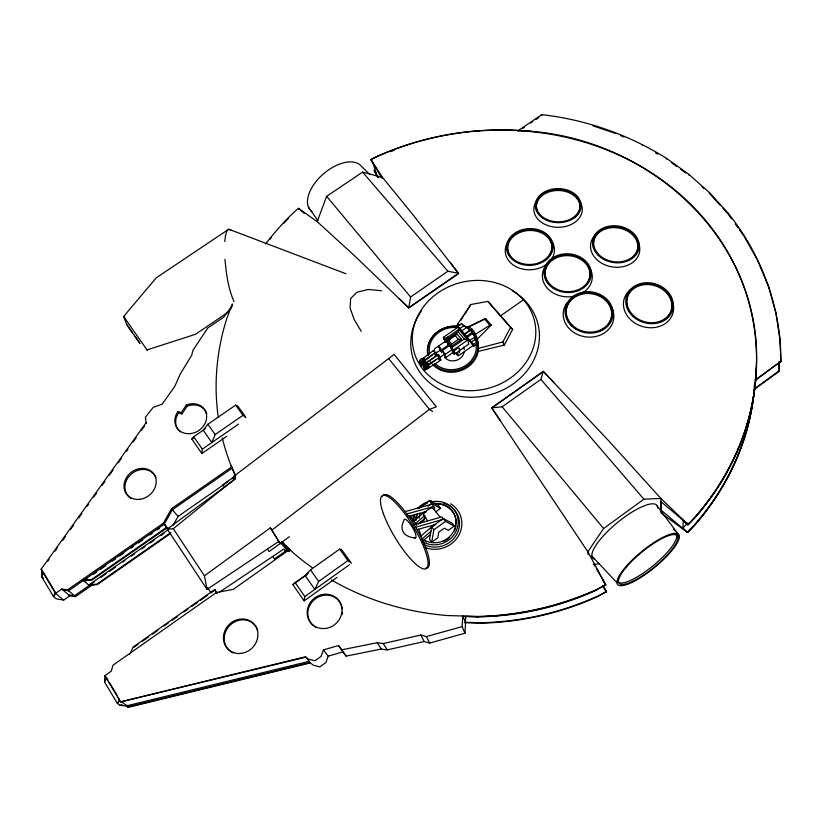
<?xml version="1.0" encoding="UTF-8"?>
<svg xmlns="http://www.w3.org/2000/svg" width="822" height="822" viewBox="0 0 822 822"><rect width="100%" height="100%" fill="white"/><g stroke="black" fill="none" stroke-linecap="round" stroke-linejoin="round"><path stroke-width="1.23" d="M660.847 511.787L660.878 498.451L608.773 440.89L543.301 371.349L491.7 407.846L587.833 551.757L605.742 584.812L595.611 590.422A262.773 234.044 -13.8 0 1 480.438 616.777L465.745 616.356L465.396 622.305L480.428 622.757A268.527 239.202 -13.8 0 0 598.334 595.806L606.472 591.583L603.44 586.363M666.478 159.129L666.488 158.348C628.83 134.716 585.932 119.632 541.749 114.648L518.24 130.636L518.363 131.428M231.331 308.075L230.972 307.418L223.769 317.148L207.802 327.988L192.985 350.203L191.742 355.135L180.152 374.205L174.798 386.371L162.201 404.136L153.211 407.352L145.391 417.206L146.121 422.662L41.1 569.286L42.312 570.848L41.758 570.386L41.645 576.705L53.502 596.536L56.317 598.827L63.726 600.091L69.839 595.837L75.532 596.618L92.29 584.945M688.898 175.189L688.928 174.408L666.488 158.348M451.555 346.257L451.648 344.058L448.565 340.37L447.086 340.904L451.555 346.257L461.461 339.342L456.981 334.009L447.086 340.904M660.847 512.774L687.552 532.471L682.856 528.032L683.205 520.963L687.922 524.96L694.179 518.62A271.702 241.165 -13.5 0 0 748.267 420.371A271.599 241.247 -13.9 0 0 755.716 378.86M121.266 701.721L127.431 706.139L120.012 705.307L117.382 703.437L104.528 681.931L104.867 675.715L111.237 671.214L113.035 665.173L216.381 592.528L233.304 589.343L289.652 549.497M688.928 174.408L709.509 192.677L709.458 193.447L720.36 205.459M687.922 524.96L694.22 518.066A271.938 241.319 -13.6 0 0 748.359 419.744A271.835 241.401 -13.9 0 0 479.092 130.945M464.954 633.207L465.571 622.747L462.765 615.997L462.118 626.59L464.954 633.207L429.711 643.071L424.203 641.52L387.213 649.894L381.264 649.061L346.083 656.11L338.53 645.506L323.426 649.955L321.094 656.357L314.98 660.754L308.599 659.193L305.26 656.819L120.546 701.896L104.867 675.715L107.99 680.164M727.902 213.782L727.963 213.021L709.509 192.677M754.144 387.84L754.586 383.093M727.963 213.021C761.47 254.748 781.27 307.644 780.9 361.341L755.182 380.555L755.274 379.908C770.851 244.185 648.157 133.801 518.24 130.636M744.044 235.287L743.972 236.027L739.595 229.965M226.841 436.235L201.852 453.508L202.315 449.141L193.704 436.759L205.305 428.765M224.766 241.493L225.588 235.041L226.954 230.869L228.752 229.225L345.887 273.726M775.29 311.055L768.149 284.792M416.209 520.234L417.124 513.935M419.128 518.055L419.878 513.02M775.742 311.579L780.006 340.031L780.397 351.025M424.532 517.757L424.173 520.079L420.186 522.926M336.938 577.455L304.119 600.872L304.818 596.546L295.129 582.613L308.229 573.304M780.006 340.031L780.119 339.352M431.612 526.84L429.557 539.283L431.756 542.181L437.766 537.865L438.773 532.142L444.229 528.238L448.278 530.334L454.268 526.039L452.049 523.172L443.294 518.487L431.612 526.84L433.852 529.758L431.756 542.181M753.949 389.659L779.235 371.318L779.03 361.711M399.287 298.633L408.688 307.716L458.563 273.264L447.887 271.25L410.579 296.989L408.77 307.973L458.625 273.531L450.744 263.174M444.003 328.297A25.79 22.749 -15.9 0 1 457.083 326.375L457.546 324.248L470.821 304.52L487.888 301.397L512.661 329.386L504.328 345.055L478.188 351.415M500.567 420.926L491.7 407.846L502.15 406.808L540.886 379.394L543.301 371.349L554.213 382.877M458.779 329.355L444.363 339.548L443.346 338.119L445.503 340.38L458.049 331.636L458.779 329.355L467.759 340L468.797 344.089L459.529 350.573M346.083 656.11L343.093 651.805L328.204 656.182L325.913 662.501L319.892 666.848L313.593 665.296L310.295 662.953L128.15 707.352L126.937 705.79L309.144 661.361L309.966 662.553L127.657 706.992M232.266 303.935L226.605 319.121A271.907 241.452 -13.9 0 0 218.262 417.155M231.763 306.914L232.626 304.592M408.77 307.973L354.96 256.135L317.2 221.652L326.653 196.324L362.615 172.096L382.579 177.501L413.928 215.939L458.625 273.531M285.83 550.144L285.429 551.213L283.878 549.004L219.649 592.025M470.821 304.52L464.42 314.898M245.809 417.668L243.004 415.295L215.128 434.54L211.85 442.555L203.198 430.214L207.874 424.255L235.657 405.123L237.948 406.284L245.285 416.425M234.075 476.113L233.612 477.181L235.102 479.298L235.575 478.26L234.075 476.113L394.128 354.426L436.369 406.818L429.423 409.387L271.897 530.087L280.23 543.753L270.325 527.837L204.431 575.801L207.021 589.395L278.668 541.523M351.456 563.296L347.932 560.573L318.669 581.431L314.826 589.405L305.096 575.534L310.511 569.852L339.661 549.127L341.562 549.61L350.747 562.31M129.763 654.189L133.256 646.976L214.624 589.549L216.967 592.919M463.002 325.348L467.461 327.197L469.054 326.724C475.476 331.749 479.411 340.359 478.024 348.507L502.879 341.911L510.524 327.536L487.888 301.397M104.528 681.931L106.696 678.016M173.113 525.268L178.045 516.452L227.982 481.702M62.832 589.98L68.575 590.761L164.266 524.2L172.384 509.732L232.421 468.026L231.66 466.927L171.521 508.705L163.383 523.193L67.507 589.867L61.753 589.076L55.547 593.392L53.502 596.536L55.475 592.528L43.576 572.677L41.645 576.705L43.545 578.277M423.412 358.073L423.69 358.782L423.464 358.094L433.328 350.614L435.095 352.874L420.093 362.913L419.354 361.279C421.285 356.46 425.19 358.957 424.481 359.337L419.693 361.701L420.093 362.913M119.601 699.553L117.382 703.437L119.817 700.673L118.317 697.395M435.033 356.933L420.956 365.739L420.309 364.208L432.259 355.053M421.049 365.821L420.648 364.619L425.426 362.266C426.526 364.413 424.029 359.687 424.532 361.536M433.286 350.686L433.554 351.354M434.376 350.388C433.215 348.908 438.301 345.754 439.277 346.894M444.312 338.88L443.51 337.256L458.368 326.909L459.786 329.242M440.068 348.97L441.157 350.059L448.391 345.014L447.106 342.414L445.709 341.079L438.465 346.124L438.794 347.203M438.722 346.494L438.979 347.367M427.81 363.92L428.519 364.567L427.152 362.646L437.078 355.166L438.516 356.81L438.927 357.878L423.772 367.465L423.083 365.862L427.214 362.964M438.075 358.135L439.811 360.807L429.423 367.516L429.156 366.828C415.398 373.065 434.006 368.451 428.139 365.574L435.999 359.604M435.681 352.299L436.307 352.895L435.917 351.908M436.307 352.895L440.9 349.689L440.407 348.415M441.157 350.059L438.465 346.124M443.829 353.511L444.918 354.611L452.172 349.545L451.247 347.459L449.48 345.6L442.226 350.665L442.565 351.559M458.368 326.909L458.542 327.608M457.083 326.375L458.419 324.289M461.08 320.118L463.084 316.984M439.76 357.272L439.821 356.758M449.48 345.6L449.583 346.257M440.068 357.447L444.692 353.984M444.918 354.611L444.414 353.368M445.092 357.046L445.843 357.457L445.277 356.316M181.097 412.798L186.368 404.999A16.574 14.282 -33.1 0 1 206.661 416.477A16.574 14.282 -33.1 0 1 186.83 433.626A16.574 14.282 -33.1 0 1 176.853 413.23L178.097 411.524L181.097 412.798L181.929 413.969L187.19 406.171L186.368 404.999M756.487 366.735A271.907 241.452 -13.9 0 1 694.22 518.066L687.952 524.426L660.878 498.451L643.893 499.18L603.625 528.515L587.833 551.757L588.203 554.573M445.781 357.549L453.004 352.504L451.72 349.925M47.604 561.436L49.094 559.361M55.043 551.048L57.273 547.925M62.482 540.65L65.462 536.499M70.671 529.224L73.641 525.063M78.85 517.798L81.83 513.637M87.04 506.362L88.529 504.287M93.739 497.012L96.708 492.851M101.918 485.586L104.897 481.425M109.357 475.188L113.076 469.999M118.286 462.724L121.266 458.563M126.475 451.288L127.955 449.213M133.164 441.938L136.144 437.787M141.353 430.512L144.333 426.351M458.532 355.731L456.857 353.265L458.532 355.731L473.462 345.291L471.838 343.247M178.097 411.524L178.919 412.695L177.686 414.401A16.543 14.262 -33.1 0 0 180.45 431.92M201.852 453.508L191.845 439.082L193.704 436.759M687.521 531.988L693.706 525.71A268.558 239.068 -13.5 0 0 747.147 428.488A268.465 239.161 -13.8 0 0 754.175 391.118M687.952 524.426L660.867 501.523L660.796 509.856L687.552 532.471L693.665 526.244A268.321 238.914 -13.4 0 0 747.064 429.094A268.219 238.997 -13.8 0 0 754.206 390.512M687.552 532.471L693.727 526.193A268.291 239.048 -13.8 0 0 754.288 390.316M682.856 528.032L687.963 522.854M477.397 338.921L491.207 325.101L485.658 318.638L469.054 326.724M448.565 340.37L456.981 334.009M304.119 600.872L292.858 584.637L295.129 582.613M413.055 521.764L422.416 513.791A4.593 1.706 -37.6 0 0 424.358 511.592M414.812 524.076L424.173 516.093A4.603 1.695 -37.6 0 0 424.779 515.538M420.843 536.088L432.136 526.481A4.624 1.665 -37.6 0 0 433.739 524.816M421.665 539.222L431.088 531.207M418.131 524.056L425.827 517.541M421.984 541.667L430.697 534.3M207.021 589.395L167.256 529.07L173.288 528.731L235.575 478.26M428.139 365.574L424.029 368.77L424.717 370.352M267.612 549.322L269.174 551.562L289.426 536.684M167.256 529.07L234.116 479.986M491.751 408.072L543.342 371.595M755.274 379.908L780.9 361.341M754.041 389.022L779.338 370.671M433.852 529.758L445.534 521.395L454.268 526.039M304.818 596.546L349.422 564.745M435.609 511.911L440.582 508.366L438.393 505.54L429.474 500.619L418.83 508.202M292.858 584.637L307.438 574.27M427.82 506.239L431.694 503.485L440.582 508.366M137.911 644.438L133.739 647.387L133.256 646.976M142.083 641.499L148.33 637.081M152.502 634.142L157.711 630.464M163.968 626.045L168.13 623.107M172.301 620.168L177.511 616.49M183.768 612.071L187.94 609.133M192.101 606.184L197.311 602.505M200.445 600.307L207.74 595.149M211.901 592.21L215.035 590.001M289.354 551.5L287.566 549.702L274.517 558.929L272.986 556.71M445.503 340.38L451.689 347.798L464.255 339.024L467.759 340L453.251 350.131L454.381 354.169L456.446 352.73M472.229 329.211L470.626 330.321L463.834 325.861L461.779 323.426L457.957 326.087L467.163 337.297L472.927 333.27L473.965 334.503L475.363 339.907M474.767 333.28L473.174 334.4L470.574 330.208L464.82 334.225M423.32 369.725L425.416 368.266M466.095 339.866L468.18 338.407M500.516 315.823L523.47 299.804M467.163 337.297L469.845 340.472L474.643 337.112L475.63 340.955M469.845 340.472L471.386 342.014L475.229 339.322L477.716 343.421L473.873 346.103L460.022 329.684M473.873 346.103L473.462 344.48L477.315 341.788M84.985 580.168L87.081 578.709M93.379 574.331L96.523 572.143M100.716 569.225L105.966 565.567M112.254 561.19L115.409 559.001M119.601 556.083L123.793 553.165M131.14 548.058L133.236 546.599M138.486 542.952L142.679 540.033M150.025 534.927L152.121 533.468M157.362 529.81L159.468 528.351M232.143 478.805L234.229 477.356M83.423 580.435L91.653 579.5L166.414 527.457L166.856 527.96L92.167 579.952L83.936 580.897M167.688 530.026L88.663 585.058L96.832 584.134L170.873 532.533M94.438 581.842L74.483 595.734L68.791 594.953M100.746 577.445L106.017 573.777M109.172 571.578L115.491 567.18M122.858 562.053L124.965 560.583M131.273 556.186L134.438 553.987M141.805 548.849L144.96 546.651M150.22 542.982L154.433 540.054M160.752 535.656L163.907 533.457M460.001 328.523L463.834 325.861M89.166 585.511L97.325 584.576L170.267 533.745M461.748 330.865L466.536 327.536M464.409 334.03L470.163 330.012M470.215 330.125L471.807 329.016M451.648 344.058L458.378 339.363L461.461 339.342M466.536 336.27L473.883 331.163M202.315 449.141L238.534 424.121M191.845 439.082L193.91 437.653M227.828 312.37L195.564 334.256L147.004 349.915M522.443 128.643L524.487 127.256M530.611 123.084L532.656 121.697M535.718 119.611L538.78 117.536M475.455 334.266L489.861 325.245L491.207 325.101M423.813 367.496L423.422 366.283L426.505 364.454L428.221 363.91L428.488 364.608M378.099 177.644L374.442 170.894L374.164 170.185L376.363 173.945L373.363 164.102L370.917 159.55L377.956 156.057A271.938 241.319 -13.6 0 1 479.092 130.893M381.901 178.312L370.917 159.55L377.966 156.067A271.907 241.452 -13.9 0 1 531.31 131.386M467.461 327.197L485.658 318.638M415.295 527.323L443.13 519.329M413.487 524.95L441.342 517.017A7.49 2.692 -37.7 0 1 442.647 518.384M338.53 645.506L341.562 649.863L377.236 642.701L383.268 643.544L420.792 635.036L426.371 636.598L462.118 626.59M406.654 513.997L433.317 506.629A7.46 2.743 -37.7 0 1 433.985 509.815M404.866 511.654L431.55 504.338A7.46 2.754 -37.7 0 1 432.783 506.28M417.484 529.419L434.499 524.878A4.624 1.654 -37.6 0 1 435.865 524.837M407.671 516.483L424.717 512.127A4.603 1.695 -37.6 0 1 426.084 512.096M120.012 705.307L122.252 704.731M305.589 657.23L120.546 701.896M593.32 564.447L599.567 563.717M462.95 616.449L478.168 616.88M464.348 622.706L480.593 623.189A268.291 239.048 -13.8 0 0 598.395 596.269L606.472 591.583M381.511 290.731L368.143 289.467L357.036 292.231L350.675 298.448L350.059 307.931L354.231 319.635L361.207 331.266M457.546 324.248L460.803 324.731M443.51 337.256L445.113 339.291M473.359 345.261L472.136 343.812M448.391 345.014L447.702 344.521M440.9 349.689L440.345 349.288M442.226 350.665L443.315 351.754M444.661 354.241L444.106 353.83M415.172 537.968C405.102 537.269 398.608 530.827 403.879 520.573A10.84 2.764 58.9 0 1 412.356 527.2A10.84 2.764 58.9 0 1 414.185 537.68M593.063 125.858L615.894 133.585M178.919 412.695L181.929 413.969M620.559 135.548L624.011 137.099M230.859 230.181L228.752 229.225L156.283 277.795L123.639 316.48L126.722 324.505L132.383 332.622M655.566 152.882L657.744 154.125M432.598 411.462L429.423 409.387L388.405 358.258M317.2 221.652L298.437 208.315L292.632 213.473A271.907 241.452 -13.9 0 0 265.712 243.929M445.082 339.681L444.538 339.157M671.574 162.777L676.67 166.434M680.75 169.353L685.846 173M434.335 353.594L436.112 356.203M438.886 357.221L439.636 358.053M422.107 359.05L423.166 361.094L422.631 360.478M425.847 363.622L426.597 365.379M423.063 361.978L424.111 364.012L423.7 363.56M426.782 366.54L427.83 368.575L427.183 367.783M63.726 600.091L55.547 593.392L41.1 569.286M453.199 353.193L454.381 354.169M61.753 589.076L69.839 595.837M67.507 589.867L75.532 596.618M304.243 213.258L298.437 208.315L298.735 209.035M510.524 327.536L512.661 329.386M82.375 579.52L90.184 586.405M701.988 186.81L703.858 188.464M443.037 351.436L442.462 351.292M443.479 353.83L444.846 355.484M438.516 354.837L438.013 354.559L438.27 355.227M435.341 352.823L436.708 354.58M440.315 359.779L440.952 360.375L440.561 359.399M369.766 174.48L360.159 164.996A33.681 18.793 -40.8 0 0 320.919 176.196A33.681 18.793 -40.8 0 0 311.959 211.665M282.398 542.232L290.731 550.565M591.912 556.073L616.983 582.726M722.877 208.233L727.069 212.857M216.381 592.528L217.203 593.433L214.624 589.549M451.473 349.042L450.764 348.189M440.027 349.586L441.095 350.943M440.15 349.864L441.928 352.371M163.383 523.193L168.736 529.296M438.753 355.104L437.879 354.241L438.126 354.94M439.318 357.601L440.684 359.512M362.615 172.096L447.887 271.25M540.886 379.394L643.893 499.18M484.312 318.772L489.861 325.245M476.328 341.777L477.716 343.421M471.386 342.014L473.462 344.48M458.049 331.636L464.255 339.024M171.521 508.705L178.045 516.452M455.285 335.674L458.378 339.363M326.653 196.324L410.579 296.989M502.15 406.808L603.625 528.515M305.496 656.912L309.144 661.361M41.758 570.386L42.97 571.917M447.6 344.942L448.648 346.422M439.493 347.007L440.212 347.983M443.253 351.559L443.613 352.135M443.531 353.131L443.89 353.707M438.712 354.97L439.801 356.573M435.855 353.378L436.441 354.159M429.474 500.619L431.694 503.485M443.294 518.487L445.534 521.395M433.091 508.181L440.376 517.603M146.121 422.662L146.563 423.238M323.426 649.955L328.204 656.182M433.492 508.962A6.062 2.23 -37.7 0 0 428.437 509.414A6.062 2.23 -37.7 0 0 423.525 515.199L427.563 520.706M673.393 528.895L674.893 530.889M677.883 534.865L679.373 536.858A39.466 10.244 -39.3 0 1 632.149 582.315A39.466 10.244 -39.3 0 1 632.981 559.279A39.466 10.244 -39.3 0 1 679.373 536.858M677.996 533.848L656.09 504.605A41.532 11.703 -39.4 0 0 613.787 525.669A41.532 11.703 -39.4 0 0 594.049 559.042M728.631 214.789L731.559 218.837M735.207 223.892L738.125 227.941M235.657 405.123L243.004 415.295M339.661 549.127L347.932 560.573M126.722 324.505L140.028 343.524M207.874 424.255L215.128 434.54M310.511 569.852L318.669 581.431M282.429 542.386L287.566 549.702M270.325 527.837L271.897 530.087M135.116 336.486L139.606 342.918M308.384 206.99L317.898 220.656M224.272 486.84L222.793 484.713L235.739 475.702L231.064 465.642M124.286 317.415L123.639 316.48L147.251 350.244M451.689 347.798L453.251 350.131M173.288 528.731L204.431 575.801M207.627 587.74L211.141 593.063M164.708 524.703L166.856 527.96M164.266 524.2L166.414 527.457M370.917 159.55L382.579 177.501M377.236 642.701L381.264 649.061M603.132 586.62L606.523 592.056L602.67 585.418M383.268 643.544L387.213 649.894M126.855 705.194L128.15 707.352M109.275 682.322L117.022 695.237M439.482 356.132L439.976 356.923M436.616 354.529L437.119 355.31M444.178 352.967L444.815 353.953M445.041 355.916L445.462 356.481M441.291 351.384L441.691 352.124M593.844 564.293L595.097 566.45M596.351 568.608L605.742 584.812L597.502 589.086A271.907 241.452 -13.9 0 1 478.003 616.438L447.579 615.555A271.907 241.452 -13.9 0 1 331.42 579.972M602.732 580.013L605.793 585.295M744.588 237.116L756.815 258.92M431.499 525.607L431.899 526.368A6.083 2.189 -37.7 0 0 432.999 526.542M420.792 635.036L424.203 641.52M426.371 636.598L429.711 643.071M436.811 354.857L437.16 355.607M502.879 341.911L504.328 345.055M234.054 301.623C228.054 288.378 226.348 273.685 224.951 259.351M757.432 260.009L768.056 285.511M425.827 363.622L426.217 364.834M424.409 361.022L424.635 361.701M444.383 339.507L445.205 342.476M457.957 326.087L458.388 327.752M469.126 328.79L469.434 330.033M473.965 334.503L474.263 335.736M541.749 114.648L541.842 115.45M780.489 353.46L780.787 362.009M778.917 362.358L779.235 371.318M642.444 144.58L642.455 145.371M312.175 567.642A271.907 241.452 -13.9 0 1 281.371 541.739M235.544 476.185A271.907 241.452 -13.9 0 1 222.289 438.023M288.347 551.007A268.291 239.048 -13.8 0 1 280.405 542.859M596.073 590.124A271.702 241.165 -13.5 0 1 476.503 616.716M269.822 239.397A271.702 241.165 -13.5 0 1 271.414 237.424M283.939 223.101A271.702 241.165 -13.5 0 1 288.358 218.498M390.799 151.597A271.702 241.165 -13.5 0 1 394.293 150.272M457.412 353.737A1.788 0.771 -39.8 0 1 457.104 352.597A1.788 0.771 -39.8 0 1 459.149 351.169A1.788 0.771 -39.8 0 1 459.457 352.309M459.19 352.648A1.788 0.771 -39.8 0 1 458.861 352.977M455.172 352.998A3.432 1.49 -39.8 0 1 454.566 350.809A3.432 1.49 -39.8 0 1 458.481 348.066A3.432 1.49 -39.8 0 1 459.087 350.264M445.267 338.962A1.778 0.791 -39.9 0 1 446.778 337.452A1.778 0.791 -39.9 0 1 448.072 337.493M187.19 406.171A16.543 14.262 -33.1 0 1 206.815 413.795M313.552 625.819A17.878 16.635 -39.9 0 1 315.638 598.652A17.878 16.635 -39.9 0 1 341.644 605.68M341.973 606.728A17.878 16.635 -39.9 0 1 342.414 608.907M342.517 612.256A17.878 16.635 -39.9 0 1 342.209 614.496M316.306 627.628A17.878 16.635 -39.9 0 1 314.425 626.477M131.171 498.481A16.913 14.591 -38 0 1 131.479 473.914A16.913 14.591 -38 0 1 156.067 477.572M233.253 652.966A18.012 16.409 -45.7 0 1 230.52 624.833A18.012 16.409 -45.7 0 1 257.882 630.495M473.01 334.235A25.215 22.235 -15.9 0 1 468.304 365.225A25.215 22.235 -15.9 0 1 433.882 364.434M428.488 355.464A25.215 22.235 -15.9 0 1 456.796 326.221M476.144 345.024A23.725 20.92 -15.9 0 1 462.108 367.362A23.725 20.92 -15.9 0 1 435.002 363.478M429.649 353.984A23.725 20.92 -15.9 0 1 456.559 327.526M464.163 352.083A10.963 9.679 -15.9 0 1 455.881 360.498A10.963 9.679 -15.9 0 1 444.568 357.293M463.608 347.09A10.963 9.679 -15.9 0 1 464.255 349.535M473.657 334.585A25.79 22.749 -15.9 0 1 468.314 366.684A25.79 22.749 -15.9 0 1 432.783 364.588M431.992 363.673A25.79 22.749 -15.9 0 1 430.574 361.721M427.83 355.135A25.79 22.749 -15.9 0 1 436.4 332.746M438.147 331.43A25.79 22.749 -15.9 0 1 442.976 328.728M382.446 496.221A42.538 10.717 58.9 0 1 414.843 525.988A42.538 10.717 58.9 0 1 425.775 568.197M409.49 516.267A13.553 3.494 58.9 0 1 416.569 525.34M418.737 529.44A13.553 3.494 58.9 0 1 420.874 536.684M425.046 516.165A6.062 2.23 -37.7 0 1 423.947 515.98M450.62 503.783A26.119 24.362 -21.9 0 1 458.429 535.913A26.119 24.362 -21.9 0 1 424.974 547.483M411.319 518.384A26.119 24.362 -21.9 0 1 412.552 515.343M417.679 508.171A26.119 24.362 -21.9 0 1 431.375 500.742M434.489 503.444A20.91 19.492 -21.9 0 1 455.234 527.539A20.91 19.492 -21.9 0 1 423.69 539.879M414.925 520.532A20.91 19.492 -21.9 0 1 416.559 515.589M443.469 503.115A23.787 22.194 -21.9 0 1 457.351 533.129A23.787 22.194 -21.9 0 1 423.772 544.421M413.322 519.494A23.787 22.194 -21.9 0 1 414.617 516.165M430.882 501.995A23.078 21.516 -21.9 0 1 457.741 526.378A23.078 21.516 -21.9 0 1 422.477 541.647M412.819 520.285A23.078 21.516 -21.9 0 1 414.617 514.819M419.436 508.202A23.078 21.516 -21.9 0 1 427.45 503.064M435.783 503.927A20.889 19.471 -21.9 0 1 456.189 523.84M455.943 525.905A20.889 19.471 -21.9 0 1 454.35 530.899M449.182 537.732A20.889 19.471 -21.9 0 1 443.675 541.287M426.752 541.801A20.889 19.471 -21.9 0 1 424.83 540.917M415.377 520.059A20.889 19.471 -21.9 0 1 416.785 516.124M672.869 302.753A25.42 21.31 16.4 0 1 658.792 326.622A25.42 21.31 16.4 0 1 627.679 316.388A25.42 21.31 16.4 0 1 631.214 289.056M626.703 300.431A22.903 19.194 16.3 0 1 658.997 287.33A22.903 19.194 16.3 0 1 665.029 319.275M664.155 319.892A22.903 19.194 16.3 0 1 660.261 321.926M628.83 310.747A22.903 19.194 16.3 0 1 627.546 307.788M627.237 306.781A22.903 19.194 16.3 0 1 626.631 302.948M579.993 201.75A24.228 18.022 0.6 0 1 558.138 227.304A24.228 18.022 0.6 0 1 536.036 201.657M536.869 210.206A21.824 16.214 0.6 0 1 563.769 191.064A21.824 16.214 0.6 0 1 574.208 217.768M550.73 239.747A24.609 19.43 -2.6 0 1 551.531 259.187M547.76 263.389A24.609 19.43 -2.6 0 1 515.343 266.318A24.609 19.43 -2.6 0 1 508.325 241.319M508.469 253.155A22.184 17.488 -2.6 0 1 531.433 230.499A22.184 17.488 -2.6 0 1 549.969 254.882M510.781 257.317A22.184 17.488 -2.6 0 1 508.91 254.234M589.199 266.945A24.979 20.488 3.8 0 1 582.551 292.93M574.804 296.084A24.979 20.488 3.8 0 1 546.805 287.597A24.979 20.488 3.8 0 1 547.647 263.317M545.192 275.863A22.513 18.454 3.7 0 1 571.989 256.115A22.513 18.454 3.7 0 1 587.062 283.713M548.87 284.042A22.513 18.454 3.7 0 1 547.658 282.347M546.661 280.569A22.513 18.454 3.7 0 1 545.418 277.065M638.612 243.035A24.773 19.471 9.1 0 1 626.621 265.66A24.773 19.471 9.1 0 1 595.57 258.355A24.773 19.471 9.1 0 1 597.091 233.253M593.628 246.405A22.328 17.529 9.1 0 1 621.042 228.526A22.328 17.529 9.1 0 1 633.577 256.762M611.445 306.822A25.4 21.814 8.6 0 1 586.898 337.01A25.4 21.814 8.6 0 1 567.201 302.63M609.492 303.78A25.4 21.814 8.6 0 1 610.859 305.784M610.366 320.775A22.893 19.646 8.5 0 1 608.27 324.423M603.564 328.913A22.893 19.646 8.5 0 1 599.577 331.071M576.633 329.386A22.893 19.646 8.5 0 1 574.681 328.112M572.05 325.882A22.893 19.646 8.5 0 1 570.53 324.228M568.629 321.515A22.893 19.646 8.5 0 1 566.594 316.593M566.379 315.576A22.893 19.646 8.5 0 1 590.391 293.639A22.893 19.646 8.5 0 1 610.736 319.82M754.884 382.394A268.465 239.161 -13.8 0 1 754.524 387.378M676.126 534.392A37.555 9.782 -39.3 0 1 651.928 566.697A37.555 9.782 -39.3 0 1 617.579 581.298M656.984 505.458A41.532 11.703 -39.4 0 1 657.713 507.996M512.219 290.772A64.794 57.026 -14.3 0 1 528.084 369.397A64.794 57.026 -14.3 0 1 439.195 389.32A64.794 57.026 -14.3 0 1 421.296 311.148M456.713 354.107L457.71 355.577L456.765 354.118M378.223 177.501L374.39 170.925L378.274 177.46M449.819 387.511A62.184 54.653 -14.3 0 0 535.369 325.574A62.184 54.653 -14.3 0 0 437.006 293.577A62.184 54.653 -14.3 0 0 449.819 387.511M325.635 628.429A17.909 16.666 -39.8 0 0 339.054 600.903A17.909 16.666 -39.8 0 0 308.959 604.858A17.909 16.666 -39.8 0 0 325.635 628.429M241.288 653.377A18.043 16.43 -45.6 0 0 255.252 625.737A18.043 16.43 -45.6 0 0 225.413 629.631A18.043 16.43 -45.6 0 0 241.288 653.377M140.172 499.283A16.943 14.611 -38 0 0 153.981 474.243A16.943 14.611 -38 0 0 126.095 478.219A16.943 14.611 -38 0 0 140.172 499.283M383.268 513.339A42.549 10.676 58.9 0 0 424.491 568.999A42.549 10.676 58.9 0 0 405.061 514.13A42.549 10.676 58.9 0 0 383.268 513.339M632.539 316.059A24.074 20.16 16.3 0 0 672.458 310.603A24.074 20.16 16.3 0 0 643.667 282.953A24.074 20.16 16.3 0 0 632.539 316.059M633.341 315.432A22.934 19.204 16.3 0 0 671.369 310.243A22.934 19.204 16.3 0 0 643.945 283.898A22.934 19.204 16.3 0 0 633.341 315.432M542.715 218.118A22.934 17.026 0.6 0 0 580.599 209.415A22.934 17.026 0.6 0 0 551.295 189.358A22.934 17.026 0.6 0 0 542.715 218.118M543.434 217.511A21.845 16.224 0.6 0 0 579.531 209.23A21.845 16.224 0.6 0 0 551.624 190.118A21.845 16.224 0.6 0 0 543.434 217.511M518.795 263.389A23.304 18.372 -2.6 0 0 553.062 245.973A23.304 18.372 -2.6 0 0 517.459 231.588A23.304 18.372 -2.6 0 0 518.795 263.389M519.309 262.588A22.204 17.498 -2.6 0 0 551.952 246.014A22.204 17.498 -2.6 0 0 518.045 232.297A22.204 17.498 -2.6 0 0 519.309 262.588M553.329 288.327A23.663 19.379 3.7 0 0 591.08 276.12A23.663 19.379 3.7 0 0 558.457 255.108A23.663 19.379 3.7 0 0 553.329 288.327M553.997 287.597A22.533 18.464 3.7 0 0 589.97 275.966A22.533 18.464 3.7 0 0 558.898 255.95A22.533 18.464 3.7 0 0 553.997 287.597M597.676 254.799A23.468 18.403 9.1 0 0 637.636 252.262A23.468 18.403 9.1 0 0 612.226 225.793A23.468 18.403 9.1 0 0 597.676 254.799M598.529 254.286A22.348 17.529 9.1 0 0 636.588 251.871A22.348 17.529 9.1 0 0 612.4 226.656A22.348 17.529 9.1 0 0 598.529 254.286M571.557 325.892A24.064 20.642 8.5 0 0 612.02 319.316A24.064 20.642 8.5 0 0 583.599 292.046A24.064 20.642 8.5 0 0 571.557 325.892M572.379 325.235A22.913 19.656 8.5 0 0 610.921 318.977A22.913 19.656 8.5 0 0 583.867 293.002A22.913 19.656 8.5 0 0 572.379 325.235M632.961 581.226A37.576 9.751 -39.3 0 0 677.883 537.948A37.576 9.751 -39.3 0 0 633.69 559.34A37.576 9.751 -39.3 0 0 632.961 581.226"/></g></svg>
